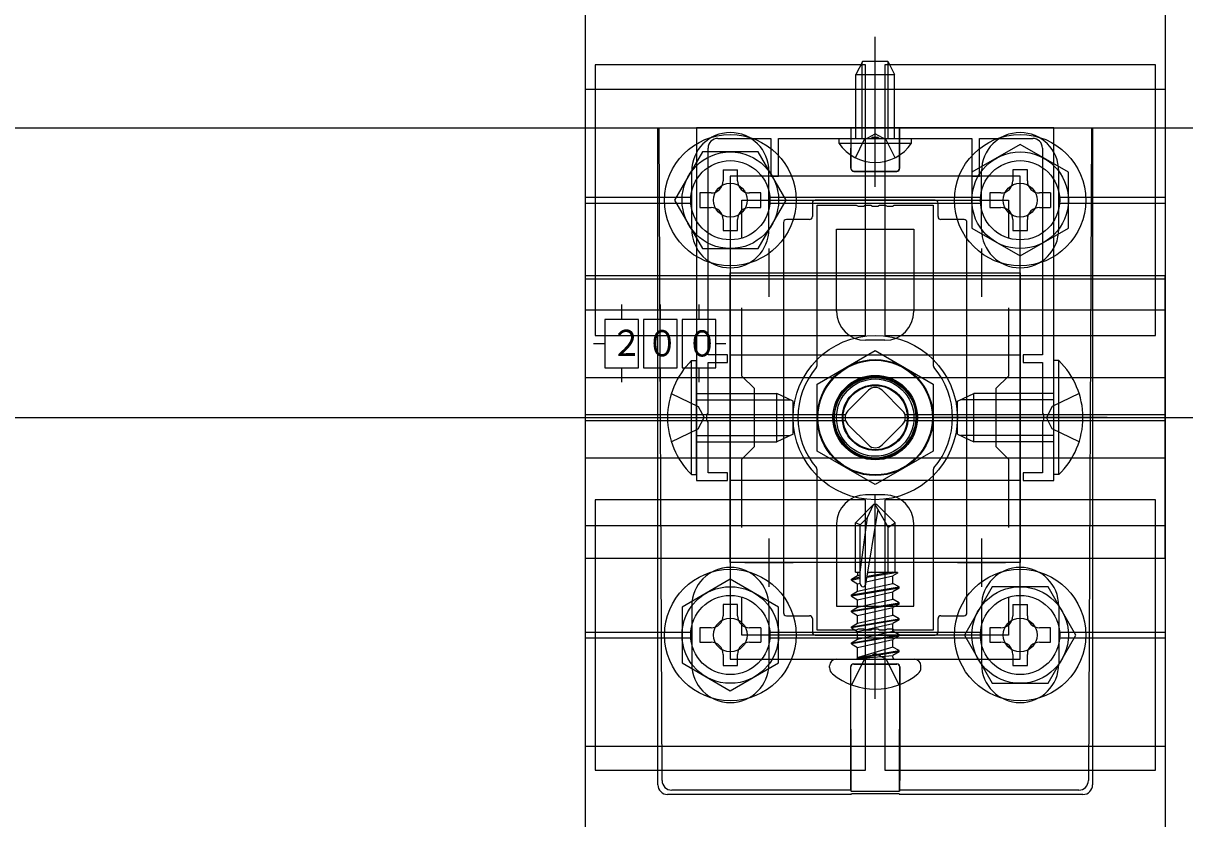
# Model space of a CAD drawing. Units: millimetres, scale not verified. Extents: x -875 to 875, y -1300 to 1292.
# Drawn here: x -41.2 to 79, y 826.7 to 909.1 of the extents above; entities that cross this region are included whole.
import ezdxf
from ezdxf.enums import TextEntityAlignment as Align

# ---------------------------------------------------------------- set-up
doc = ezdxf.new("R2010")
doc.units = ezdxf.units.MM
doc.header["$LTSCALE"] = 8
for name, color, linetype in [('0-2_YKK_11', 7, 'Continuous'), ('0-3_YKK_12', 2, 'Continuous'), ('0-4_YKK_13', 4, 'Continuous'), ('0-7_YSS_K', 3, 'Continuous')]:
    doc.layers.add(name, color=color, linetype=linetype)
doc.styles.add('ＭＳ ゴシック', font='')
doc.styles.get('ＭＳ ゴシック').set_extended_font_data('MS Gothic')

msp = doc.modelspace()

# ---------------------------------------------------------------- linework, layer by layer
at = {"layer": '0-2_YKK_11'}
for p, q in [((36, 885.758), (36, 880.758)), ((58, 885.758), (58, 880.758)), ((33.5, 883.258), (38.5, 883.258)), ((55.5, 883.258), (60.5, 883.258)), ((36, 855.758), (36, 850.758)), ((58, 855.758), (58, 850.758)), ((33.5, 853.258), (38.5, 853.258)), ((55.5, 853.258), (60.5, 853.258))]:
    msp.add_line(p, q, dxfattribs=at)
for points in [[(65.5, 898.258), (28.5, 898.258), (28.5, 861.758), (31.7, 861.758), (31.7, 862.558), (29.7, 862.558), (29.7, 867.8), (29.58, 867.983), (29.58, 868.533), (29.7, 868.717), (29.7, 873.958), (31.7, 873.958), (31.7, 874.758), (29.7, 874.758), (29.7, 896.158)], [(64.3, 896.158), (64.3, 874.758), (62.3, 874.758), (62.3, 873.958), (64.3, 873.958), (64.3, 868.717), (64.42, 868.533), (64.42, 867.983), (64.3, 867.8), (64.3, 862.558), (62.3, 862.558), (62.3, 861.758), (65.5, 861.758), (65.5, 898.258)], [(30.7, 897.158), (36.2, 897.158), (36.2, 893.258), (37, 893.258), (37, 897.158), (46.542, 897.158), (46.725, 897.278), (47.275, 897.278), (47.458, 897.158), (57, 897.158), (57, 893.258), (57.8, 893.258), (57.8, 897.158), (63.3, 897.158)], [(33.2, 886.892), (33.2, 890.758), (60.8, 890.758), (60.8, 886.892)], [(33.2, 856.892), (33.2, 863.958), (34.5, 865.258), (34.5, 871.258), (33.2, 872.558), (33.2, 879.625)], [(60.8, 879.625), (60.8, 872.558), (59.5, 871.258), (59.5, 865.258), (60.8, 863.958), (60.8, 856.892)], [(60.8, 849.625), (60.8, 845.758), (33.2, 845.758), (33.2, 849.625)]]:
    msp.add_lwpolyline(points, dxfattribs=at)
msp.add_lwpolyline([(32, 893.258), (32, 843.258), (62, 843.258), (62, 893.258)], close=True, dxfattribs=at)
for centre, start, end in [((30.7, 896.158), 90.00001, 179.99999), ((63.3, 896.158), 0.00001, 89.99999)]:
    msp.add_arc(centre, 1, start, end, dxfattribs=at)
at = {"layer": '0-3_YKK_12'}
msp.add_line((-283, 898.258), (742, 898.258), dxfattribs=at)
msp.add_circle((47, 868.258), 6, dxfattribs=at)
at = {"layer": '0-4_YKK_13'}
for p, q in [((47, 892.158), (47, 907.658)), ((45.7, 905.158), (45, 903.758)), ((45.654, 897.158), (45.654, 905.067)), ((45.7, 905.158), (48.3, 905.158)), ((48.3, 905.158), (49, 903.758)), ((48.346, 897.158), (48.346, 905.067)), ((49, 897.158), (49, 903.758)), ((17, 902.258), (77, 902.258)), ((24.5, 830.257), (24.5, 898.258)), ((24.934, 830.695), (24.625, 898.258)), ((44.474, 898.258), (44.474, 894.041)), ((44.492, 894.059), (44.496, 898.258)), ((49.508, 894.059), (49.504, 898.258)), ((49.526, 898.258), (49.526, 894.041)), ((69.375, 898.258), (69.066, 830.695)), ((69.5, 898.258), (69.5, 830.257)), ((43.25, 896.649), (43.25, 897.158)), ((43.25, 897.158), (50.75, 897.158)), ((28, 887.758), (28, 893.758)), ((31.25, 893.908), (31.25, 892.758)), ((31.25, 893.908), (32.75, 893.908)), ((32.75, 892.758), (32.75, 893.908)), ((36, 887.758), (36, 893.758)), ((44.774, 893.741), (49.226, 893.741)), ((44.791, 893.758), (49.209, 893.758)), ((58, 887.758), (58, 893.758)), ((62.75, 893.908), (61.25, 893.908)), ((61.25, 893.908), (61.25, 892.758)), ((62.75, 892.758), (62.75, 893.908)), ((66, 887.758), (66, 893.758)), ((17, 891.058), (28, 891.058)), ((28.85, 891.508), (28.85, 890.008)), ((30, 891.508), (28.85, 891.508)), ((35.15, 891.508), (34, 891.508)), ((35.15, 890.008), (35.15, 891.508)), ((36, 891.058), (58, 891.058)), ((60, 891.508), (58.85, 891.508)), ((65.15, 891.508), (64, 891.508)), ((65.15, 891.508), (65.15, 890.008)), ((66, 891.058), (77, 891.058)), ((17, 890.458), (28, 890.458)), ((28.85, 890.008), (30, 890.008)), ((34, 890.008), (35.15, 890.008)), ((36, 890.458), (58, 890.458)), ((40.5, 890.458), (40.5, 889.058)), ((53.2, 890.758), (40.8, 890.758)), ((53.5, 889.058), (53.5, 890.458)), ((64, 890.008), (65.15, 890.008)), ((66, 890.458), (77, 890.458)), ((31.25, 888.758), (31.25, 887.608)), ((40.2, 888.758), (37.8, 888.758)), ((56.2, 888.758), (53.8, 888.758)), ((61.25, 888.758), (61.25, 887.608)), ((62.75, 887.608), (62.75, 888.758)), ((37.5, 888.458), (37.5, 848.058)), ((56.5, 848.058), (56.5, 888.458)), ((61.25, 887.608), (62.75, 887.608)), ((77, 882.618), (77, 882.966)), ((77, 853.728), (77, 882.618)), ((17, 879.408), (77, 879.408)), ((20.75, 879.968), (20.75, 878.408)), ((24.75, 879.968), (24.75, 878.408)), ((28.75, 879.968), (28.75, 878.408)), ((19, 875.908), (17.829, 875.908)), ((31.535, 875.908), (30.5, 875.908)), ((48, 876.258), (46, 876.258)), ((28.5, 862.358), (28.5, 874.158)), ((65.5, 862.358), (65.5, 874.158)), ((20.75, 873.408), (20.75, 871.934)), ((24.75, 873.408), (24.75, 871.934)), ((28.75, 873.408), (28.75, 871.934)), ((17, 872.408), (77, 872.408)), ((28.5, 870.758), (36.8, 870.758)), ((38.5, 869.958), (36.8, 870.758)), ((44.172, 868.965), (46.293, 871.087)), ((47.707, 871.087), (49.828, 868.965)), ((55.5, 869.958), (57.2, 870.758)), ((65.5, 870.758), (57.2, 870.758)), ((28.5, 870.104), (38.19, 870.104)), ((38.5, 866.558), (38.5, 869.958)), ((55.5, 866.558), (55.5, 869.958)), ((65.5, 870.104), (55.81, 870.104)), ((43.925, 868.558), (17, 868.558)), ((23, 868.258), (41, 868.258)), ((77, 868.558), (50.075, 868.558)), ((71, 868.258), (53, 868.258)), ((17, 867.958), (43.925, 867.958)), ((46.293, 865.43), (44.172, 867.551)), ((49.828, 867.551), (47.707, 865.43)), ((50.075, 867.958), (77, 867.958)), ((28.5, 866.413), (38.19, 866.413)), ((38.5, 866.558), (36.8, 865.758)), ((55.5, 866.558), (57.2, 865.758)), ((65.5, 866.413), (55.81, 866.413)), ((17, 864.108), (77, 864.108)), ((27.991, 862.358), (28.5, 862.358)), ((66.009, 862.358), (65.5, 862.358)), ((48, 860.258), (46, 860.258)), ((47, 839.158), (47, 860.26)), ((46.825, 859.258), (44.95, 857.383)), ((46.035, 851.006), (47.289, 858.757)), ((46.207, 857.933), (46.825, 859.258)), ((47.175, 859.258), (46.825, 859.258)), ((48.35, 856.92), (47, 859.258)), ((47.175, 859.258), (49.05, 857.383)), ((44.95, 852.258), (44.95, 857.383)), ((45.45, 857.176), (44.95, 857.383)), ((45.45, 852.258), (46.207, 857.933)), ((49.05, 852.258), (49.05, 857.383)), ((17, 857.108), (77, 857.108)), ((17, 853.728), (77, 853.728)), ((44.528, 851.555), (45.176, 851.929)), ((44.528, 851.555), (45.45, 851.763)), ((44.528, 851.437), (45.45, 851.645)), ((44.528, 851.437), (44.528, 851.555)), ((44.528, 851.437), (45.176, 851.063)), ((44.95, 852.258), (45.45, 852.258)), ((45.176, 852.258), (45.176, 851.929)), ((45.176, 851.929), (45.45, 851.991)), ((46.077, 851.267), (48.824, 851.887)), ((49.311, 852.234), (46.149, 851.707)), ((48.749, 852.258), (46.168, 851.828)), ((46.636, 852.258), (46.223, 852.165)), ((46.238, 852.258), (49.05, 852.258)), ((49.311, 852.168), (48.824, 851.887)), ((48.824, 851.105), (48.824, 851.887)), ((49.311, 852.234), (49.05, 852.258)), ((49.311, 852.234), (49.311, 852.234)), ((49.311, 852.234), (49.311, 852.168)), ((44.528, 849.907), (49.472, 850.731)), ((49.472, 850.613), (44.528, 849.789)), ((44.528, 849.907), (45.176, 850.281)), ((45.176, 851.063), (45.45, 851.125)), ((45.176, 850.281), (48.824, 851.105)), ((45.176, 850.281), (45.176, 851.063)), ((45.176, 849.416), (48.824, 850.24)), ((49.472, 850.731), (48.824, 851.105)), ((49.472, 850.613), (48.824, 850.24)), ((48.824, 849.457), (48.824, 850.24)), ((49.472, 850.613), (49.472, 850.731)), ((32.75, 848.908), (31.25, 848.908)), ((31.25, 848.908), (31.25, 847.758)), ((32.75, 847.758), (32.75, 848.908)), ((44.528, 849.789), (44.528, 849.907)), ((44.528, 849.789), (45.176, 849.416)), ((44.528, 848.259), (49.472, 849.083)), ((49.472, 848.965), (44.528, 848.141)), ((45.176, 848.633), (48.824, 849.457)), ((45.176, 848.633), (45.176, 849.416)), ((49.472, 849.083), (48.824, 849.457)), ((49.472, 848.965), (48.824, 848.592)), ((49.472, 848.965), (49.472, 849.083)), ((61.25, 848.908), (61.25, 847.758)), ((61.25, 848.908), (62.75, 848.908)), ((62.75, 847.758), (62.75, 848.908)), ((28, 848.758), (28, 842.758)), ((36, 848.758), (36, 842.758)), ((37.8, 847.758), (40.2, 847.758)), ((44.528, 848.259), (45.176, 848.633)), ((44.528, 848.141), (44.528, 848.259)), ((44.528, 848.141), (45.176, 847.768)), ((45.176, 847.768), (48.824, 848.592)), ((45.176, 846.985), (48.824, 847.809)), ((45.176, 846.985), (45.176, 847.768)), ((48.824, 847.809), (48.824, 848.592)), ((49.472, 847.435), (48.824, 847.809)), ((53.8, 847.758), (56.2, 847.758)), ((58, 848.758), (58, 842.758)), ((66, 848.758), (66, 842.758)), ((30, 846.508), (28.85, 846.508)), ((35.15, 846.508), (34, 846.508)), ((35.15, 846.508), (35.15, 845.008)), ((40.5, 847.458), (40.5, 846.058)), ((44.528, 846.611), (49.472, 847.435)), ((49.472, 847.318), (44.528, 846.494)), ((44.528, 846.611), (45.176, 846.985)), ((44.528, 846.494), (44.528, 846.611)), ((44.528, 846.494), (45.176, 846.12)), ((45.176, 846.12), (48.824, 846.944)), ((49.472, 847.318), (48.824, 846.944)), ((48.824, 846.161), (48.824, 846.944)), ((49.472, 847.318), (49.472, 847.435)), ((53.5, 846.058), (53.5, 847.458)), ((58.85, 846.508), (58.85, 845.008)), ((60, 846.508), (58.85, 846.508)), ((65.15, 846.508), (64, 846.508)), ((65.15, 845.008), (65.15, 846.508)), ((17, 846.058), (28, 846.058)), ((17, 845.458), (28, 845.458)), ((36, 846.058), (58, 846.058)), ((36, 845.458), (58, 845.458)), ((40.8, 845.758), (53.2, 845.758)), ((49.472, 845.67), (44.528, 844.846)), ((44.528, 844.963), (45.176, 845.337)), ((45.176, 845.337), (48.824, 846.161)), ((45.176, 845.337), (45.176, 846.12)), ((45.176, 844.472), (48.824, 845.296)), ((49.472, 845.67), (48.824, 845.296)), ((48.824, 844.513), (48.824, 845.296)), ((49.472, 845.67), (49.472, 845.787)), ((66, 846.058), (77, 846.058)), ((66, 845.458), (77, 845.458)), ((34, 845.008), (35.15, 845.008)), ((44.528, 844.846), (44.528, 844.963)), ((44.528, 844.846), (45.176, 844.472)), ((45.176, 843.458), (45.176, 844.472)), ((48.824, 844.513), (45.234, 843.433)), ((45.234, 843.433), (49.472, 844.14)), ((49.472, 844.022), (49.472, 844.14)), ((58.85, 845.008), (60, 845.008)), ((64, 845.008), (65.15, 845.008)), ((31.25, 843.758), (31.25, 842.608)), ((32.75, 842.608), (32.75, 843.758)), ((42.965, 843.258), (51.035, 843.258)), ((45.875, 843.258), (44.55, 840.601)), ((49.472, 844.022), (45.234, 843.316)), ((45.234, 843.316), (48.824, 843.648)), ((45.234, 843.316), (45.234, 843.433)), ((45.875, 843.258), (47, 843.857)), ((48.125, 843.258), (47, 843.857)), ((48.125, 843.258), (49.45, 840.601)), ((49.472, 844.022), (48.824, 843.648)), ((48.824, 843.458), (48.824, 843.648)), ((61.25, 843.758), (61.25, 842.608)), ((31.25, 842.608), (32.75, 842.608)), ((42.265, 842.396), (42.265, 842.558)), ((44.448, 842.476), (44.448, 830.699)), ((44.499, 829.596), (44.466, 842.458)), ((44.748, 842.776), (49.252, 842.776)), ((44.765, 842.758), (49.235, 842.758)), ((49.552, 842.476), (49.552, 830.699)), ((51.735, 842.396), (51.735, 842.558)), ((17, 834.258), (77, 834.258)), ((44.464, 829.701), (25.933, 829.701)), ((44.464, 829.701), (44.499, 829.596)), ((68.067, 829.701), (49.536, 829.701)), ((44.5, 829.258), (25.494, 829.258)), ((44.499, 829.596), (49.501, 829.596)), ((44.5, 829.258), (44.535, 829.364)), ((44.535, 829.364), (49.465, 829.364)), ((49.465, 829.364), (49.5, 829.258)), ((68.506, 829.258), (49.5, 829.258))]:
    msp.add_line(p, q, dxfattribs=at)
for points in [[(77, 966.958), (77, 769.558), (17, 769.558), (17, 966.958)], [(18, 876.758), (46, 876.758), (46, 904.758), (18, 904.758)], [(48, 876.758), (76, 876.758), (76, 904.758), (48, 904.758)], [(67, 893.645), (62, 896.532), (57, 893.645), (57, 887.872), (62, 884.985), (67, 887.872)], [(29.113, 895.758), (26.226, 890.758), (29.113, 885.758), (34.887, 885.758), (37.774, 890.758), (34.887, 895.758)], [(62, 883.258), (62, 853.258), (32, 853.258), (32, 883.258)], [(19, 873.408), (22.5, 873.408), (22.5, 878.408), (19, 878.408)], [(23, 873.408), (26.5, 873.408), (26.5, 878.408), (23, 878.408)], [(27, 873.408), (30.5, 873.408), (30.5, 878.408), (27, 878.408)], [(32, 861.758), (32, 874.758), (62, 874.758), (62, 861.758)], [(41, 871.722), (47, 875.187), (53, 871.722), (53, 864.794), (47, 861.33), (41, 864.794)], [(18, 831.758), (46, 831.758), (46, 859.758), (18, 859.758)], [(48, 831.758), (76, 831.758), (76, 859.758), (48, 859.758)], [(37, 848.645), (32, 851.532), (27, 848.645), (27, 842.872), (32, 839.985), (37, 842.872)], [(59.113, 850.758), (56.226, 845.758), (59.113, 840.758), (64.887, 840.758), (67.774, 845.758), (64.887, 850.758)]]:
    msp.add_lwpolyline(points, close=True, dxfattribs=at)
for points in [[(45, 897.158), (45, 903.758), (49, 903.758)], [(43.25, 896.649), (50.75, 896.649), (50.75, 897.158)], [(44.95, 895.149), (45.855, 897.005), (47, 897.613)], [(49.05, 895.149), (48.145, 897.005), (47, 897.613)], [(58.85, 891.508), (58.85, 890.008), (60, 890.008)], [(40.928, 873.467), (41, 873.662), (41, 890.258), (45.042, 890.258), (45.225, 890.138), (45.775, 890.138), (45.958, 890.258), (46.542, 890.258), (46.725, 890.138), (47.275, 890.138), (47.458, 890.258), (48.042, 890.258), (48.225, 890.138), (48.775, 890.138), (48.958, 890.258), (53, 890.258)], [(53, 890.258), (53, 873.662), (53.072, 873.467)], [(31.25, 887.608), (32.75, 887.608), (32.75, 888.758)], [(43, 879.258), (43, 887.758), (51, 887.758), (51, 879.258)], [(17, 882.618), (17, 882.966), (77, 882.966)], [(17, 853.728), (17, 882.618), (77, 882.618)], [(27.991, 862.358), (27.991, 874.158), (28.5, 874.158)], [(66.009, 862.358), (66.009, 874.158), (65.5, 874.158)], [(25.889, 870.758), (28.667, 869.403), (29.276, 868.258)], [(28.5, 865.758), (36.8, 865.758), (36.8, 870.758)], [(65.5, 865.758), (57.2, 865.758), (57.2, 870.758)], [(68.111, 870.758), (65.333, 869.403), (64.724, 868.258)], [(25.889, 865.758), (28.667, 867.113), (29.276, 868.258)], [(68.111, 865.758), (65.333, 867.113), (64.724, 868.258)], [(53.072, 863.05), (53, 862.855), (53, 846.258), (48.958, 846.258), (48.775, 846.378), (48.225, 846.378), (48.042, 846.258), (47.458, 846.258), (47.275, 846.378), (46.725, 846.378), (46.542, 846.258), (45.958, 846.258), (45.775, 846.378), (45.225, 846.378), (45.042, 846.258), (41, 846.258), (41, 862.855), (40.928, 863.05)], [(45.45, 851.053), (45.45, 857.176), (46.207, 857.933)], [(48.35, 852.258), (48.35, 856.92), (49.05, 857.383)], [(43, 857.258), (43, 848.758), (51, 848.758), (51, 857.258)], [(28.85, 846.508), (28.85, 845.008), (30, 845.008)], [(44.528, 844.963), (49.472, 845.787), (48.824, 846.161)], [(49.472, 844.022), (49.472, 844.14), (48.824, 844.513)], [(61.25, 842.608), (62.75, 842.608), (62.75, 843.758)], [(49.536, 829.701), (49.501, 829.596), (49.534, 842.458)]]:
    msp.add_lwpolyline(points, dxfattribs=at)
for centre, radius in [((32, 890.758), 6.8), ((62, 890.758), 6.8), ((32, 890.758), 5), ((32, 890.758), 4.1), ((62, 890.758), 5), ((62, 890.758), 4.1), ((32, 890.758), 1.75), ((62, 890.758), 1.75), ((47, 868.258), 8.5), ((47, 868.258), 8.5), ((47, 868.258), 5.928), ((47, 868.258), 4.375), ((47, 868.258), 4.25), ((47, 868.258), 4.25), ((47, 868.162), 4.245), ((47, 868.258), 4), ((47, 868.258), 4), ((47, 868.258), 4), ((47, 868.258), 3.4), ((47, 868.258), 3.324), ((47, 868.258), 3.32), ((32, 845.758), 6.8), ((62, 845.758), 6.8), ((32, 845.758), 5), ((62, 845.758), 5), ((32, 845.758), 4.1), ((62, 845.758), 4.1), ((32, 845.758), 1.75), ((62, 845.758), 1.75)]:
    msp.add_circle(centre, radius, dxfattribs=at)
for centre, radius, start, end in [((32, 893.758), 4, 0, 180), ((62, 893.758), 4, 0, 180), ((47, 899.185), 4.527, 214.06671, 325.93329), ((30, 892.758), 1.25, 270, 0), ((34, 892.758), 1.25, 180, 270), ((60, 892.758), 1.25, 270, 0), ((64, 892.758), 1.25, 180, 270), ((30, 888.758), 1.25, 0, 90), ((34, 888.758), 1.25, 90, 180), ((60, 888.758), 1.25, 0, 90), ((64, 888.758), 1.25, 90, 180), ((32, 887.758), 4, 180, 0), ((62, 887.758), 4, 180, 0), ((46, 879.258), 3, 180.00001, 269.99999), ((48, 879.258), 3, 270.00001, 359.99999), ((33.732, 868.258), 8.232, 134.2189, 225.7811), ((60.268, 868.258), 8.232, 314.2189, 45.7811), ((47, 868.258), 8, 139.3793, 220.6207), ((47, 868.258), 8, 319.3793, 40.6207), ((47, 868.258), 4.25, 359.99999, 180.00001), ((47, 870.38), 1, 45, 135), ((46.999, 868.36), 4.25, 183.27666, 357.50585), ((44.879, 868.258), 1, 135, 225), ((49.121, 868.258), 1, 315, 45), ((47, 866.137), 1, 225, 315), ((46, 857.258), 3, 90.00001, 179.99999), ((48, 857.258), 3, 0.00001, 89.99999), ((32, 848.758), 4, 0, 180), ((62, 848.758), 4, 0, 180), ((45.744, 851.053), 0.294, 180, 270), ((45.744, 851.053), 0.294, 270, 350.8071), ((30, 847.758), 1.25, 270, 0), ((34, 847.758), 1.25, 180, 270), ((60, 847.758), 1.25, 270, 0), ((64, 847.758), 1.25, 180, 270), ((30, 843.758), 1.25, 0, 90), ((34, 843.758), 1.25, 90, 180), ((60, 843.758), 1.25, 0, 90), ((64, 843.758), 1.25, 90, 180), ((42.965, 842.558), 0.7, 90, 180), ((44.976, 843.458), 0.2, 270, 360), ((49.024, 843.458), 0.2, 180, 270), ((51.035, 842.558), 0.7, 0, 90), ((32, 842.758), 4, 180, 0), ((43.127, 842.396), 0.862, 180, 230.87645), ((47, 847.158), 7, 230.87645, 270), ((47, 847.158), 7, 270, 309.12355), ((50.873, 842.396), 0.862, 309.12355, 0), ((62, 842.758), 4, 180, 0), ((25.936, 830.702), 1.002, 180.44387, 269.81844), ((68.064, 830.702), 1.002, 270.18156, 359.55613)]:
    msp.add_arc(centre, radius, start, end, dxfattribs=at)
for centre, major_axis, ratio, start_param, end_param in [((44.774, 894.041), (-0.212, -0.212), 0.999695, 5.4979394, 7.0684312), ((44.792, 894.059), (0.133, 0.27), 0.998319, 2.0276261, 3.5981179), ((49.208, 894.059), (-0.133, 0.27), 0.998319, 2.6850674, 4.2555592), ((49.226, 894.041), (0.212, -0.212), 0.999695, 5.4979394, 7.0684312), ((40.8, 890.458), (-0.212, 0.212), 0.999695, 5.4979394, 7.0684312), ((53.2, 890.458), (0.212, 0.212), 0.999695, 5.4979394, 7.0684312), ((37.8, 888.458), (-0.212, 0.212), 0.999695, 5.4979394, 7.0684312), ((40.2, 889.058), (0.212, -0.212), 0.999695, 5.4979394, 7.0684312), ((53.8, 889.058), (-0.212, -0.212), 0.999695, 5.4979394, 7.0684312), ((56.2, 888.458), (0.212, 0.212), 0.999695, 5.4979394, 7.0684312), ((37.8, 848.058), (-0.212, -0.212), 0.999695, 5.4979394, 7.0684312), ((40.2, 847.458), (0.212, 0.212), 0.999695, 5.4979394, 7.0684312), ((53.8, 847.458), (-0.212, 0.212), 0.999695, 5.4979394, 7.0684312), ((56.2, 848.058), (0.212, -0.212), 0.999695, 5.4979394, 7.0684312), ((40.8, 846.058), (-0.212, -0.212), 0.999695, 5.4979394, 7.0684312), ((53.2, 846.058), (0.212, -0.212), 0.999695, 5.4979394, 7.0684312), ((44.748, 842.476), (0.212, -0.212), 0.999695, 2.3563468, 3.9268385), ((44.766, 842.458), (-0.123, 0.275), 0.996125, 5.8635017, 7.4339934), ((49.234, 842.458), (0.123, 0.275), 0.996125, 5.1323772, 6.702869), ((49.252, 842.476), (-0.212, -0.212), 0.999695, 2.3563468, 3.9268385), ((25.501, 830.264), (0.487, 0.883), 0.991424, 2.0784135, 3.641926), ((44.465, 830.699), (0, 1), 0.017455, 1.5707963, 3.0892328), ((49.535, 830.699), (0, 1), 0.017455, 3.1939525, 4.712389), ((68.499, 830.264), (-0.487, 0.883), 0.991424, 2.6412593, 4.2047718)]:
    msp.add_ellipse(centre, major_axis=major_axis, ratio=ratio, start_param=start_param, end_param=end_param, dxfattribs=at)
at = {"layer": '0-7_YSS_K'}
msp.add_line((-203, 868.258), (791.228, 868.258), dxfattribs=at)

# ---------------------------------------------------------------- texts
at = {"layer": '0-4_YKK_13', "style": 'ＭＳ ゴシック', "width": 0.9}
for s, p in [('２', (19.594, 873.827)), ('０', (23.283, 873.787)), ('０', (27.42, 873.768))]:
    msp.add_text(s, height=2.711, dxfattribs=at).set_placement(p, align=Align.BOTTOM_LEFT)

doc.saveas('drawing.dxf')
